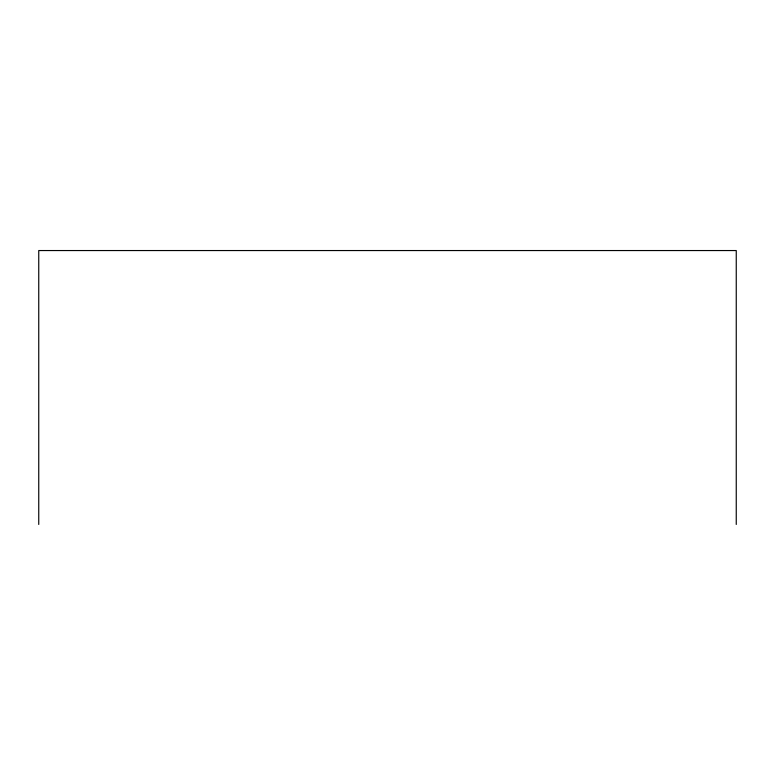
<?xml version="1.0" encoding="UTF-8"?>
<svg xmlns="http://www.w3.org/2000/svg" width="775" height="775" viewBox="0 0 775 775"><rect width="100%" height="100%" fill="white"/><g stroke="black" fill="none" stroke-linecap="round" stroke-linejoin="round"><path stroke-width="1.16" d="M736.25 524.452L736.25 250.548L38.75 250.548L38.75 524.452"/></g></svg>
